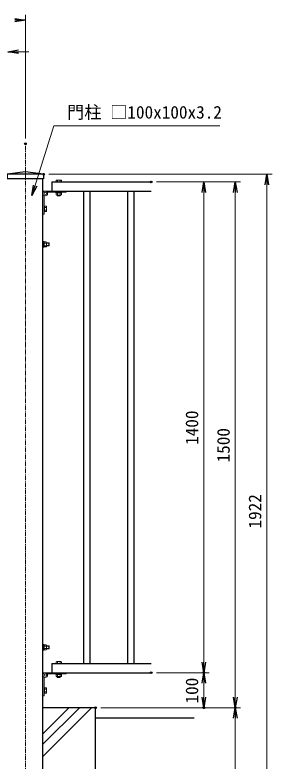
# Model space of a CAD drawing. Units: millimetres, scale not verified. Extents: x -4199 to 4201, y -2971 to 2969.
# Drawn here: x 7 to 741, y -1547 to 582 of the extents above; entities that cross this region are included whole.
import ezdxf
from ezdxf.enums import TextEntityAlignment as Align

# ---------------------------------------------------------------- set-up
doc = ezdxf.new("R2010")
doc.units = ezdxf.units.MM
doc.header["$LTSCALE"] = 10
doc.header["$PDMODE"] = 32
doc.header["$PDSIZE"] = 5
doc.linetypes.add('USER1', pattern=[2, 1.25, -0.25, 0.25, -0.25])
for name, color, linetype, lineweight in [('0-0_D-STR4', 7, 'Continuous', 25), ('0-1_D-DCR-HCH', 7, 'Continuous', 13), ('0-2_D-STR3', 3, 'Continuous', 13), ('0-3_D-BMK', 2, 'USER1', 13), ('0-4_D-STR1', 1, 'Continuous', 25), ('0-5_D-STR-DIM', 7, 'Continuous', 13), ('0-6_0', 7, 'Continuous', 25), ('0-7_DEFPOINTS', 8, 'Continuous', 25), ('0-A_D-STR-TXT', 7, 'Continuous', 13)]:
    doc.layers.add(name, color=color, linetype=linetype, lineweight=lineweight)
doc.styles.add('ＭＳ ゴシック', font='')
doc.styles.get('ＭＳ ゴシック').set_extended_font_data('MS Gothic')

# ---------------------------------------------------------------- blocks, each defined once
blk = doc.blocks.new('_OPEN')
at = {"layer": '0-6_0'}
blk.add_line((0, 0), (-10, 0), dxfattribs=at)
blk.add_lwpolyline([(-10, 1.667), (0, 0), (-10, -1.667)], dxfattribs=at)

msp = doc.modelspace()

# ---------------------------------------------------------------- linework, layer by layer
at = {"layer": '0-0_D-STR4'}
for p, q in [((237.28, -1394.53), (87.28, -1394.53)), ((237.28, -1994.53), (237.28, -1394.53)), ((518.75, -1424.53), (237.28, -1424.53))]:
    msp.add_line(p, q, dxfattribs=at)
at = {"layer": '0-1_D-DCR-HCH'}
for p, q in [((87.28, -1533.52), (226.26, -1394.53)), ((87.28, -1468.64), (161.38, -1394.53)), ((87.28, -1498.64), (191.38, -1394.53))]:
    msp.add_line(p, q, dxfattribs=at)
at = {"layer": '0-2_D-STR3'}
for p, q in [((124.78, 110.27), (124.78, 105.47)), ((126.55, 110.97), (138.08, 110.97)), ((128.53, 110.27), (128.53, 105.47)), ((136.03, 110.27), (136.03, 105.47)), ((139.78, 110.27), (139.78, 105.47)), ((124.78, 105.47), (139.78, 105.47)), ((153.28, 79.47), (87.28, 79.47)), ((87.28, 13.37), (87.28, 79.47)), ((90.48, 13.47), (90.48, 67.05)), ((153.28, 76.27), (99.69, 76.27)), ((124.28, 74.67), (124.28, 76.27)), ((124.28, 74.67), (140.28, 74.67)), ((124.78, 74.67), (124.78, 68.87)), ((126.5, 68.17), (138.04, 68.17)), ((128.28, 79.47), (136.28, 79.47)), ((128.28, 68.17), (128.28, 66.17)), ((128.98, 65.47), (128.28, 66.17)), ((128.28, 66.17), (136.28, 66.17)), ((128.53, 74.67), (128.53, 68.87)), ((128.98, 68.17), (128.98, 65.47)), ((128.98, 65.47), (135.58, 65.47)), ((135.58, 68.17), (135.58, 65.47)), ((136.28, 66.17), (135.58, 65.47)), ((136.03, 74.67), (136.03, 68.87)), ((136.28, 68.17), (136.28, 66.17)), ((139.78, 74.67), (139.78, 68.87)), ((140.28, 74.67), (140.28, 76.27)), ((153.28, 76.27), (153.28, 79.47)), ((90.48, 36.47), (92.08, 36.47)), ((92.08, 36.47), (92.08, 20.47)), ((97, 35.97), (92.08, 35.97)), ((97, 32.21), (92.08, 32.21)), ((97, 24.72), (92.08, 24.72)), ((97.58, 34.97), (97, 35.97)), ((97.58, 21.97), (97, 20.97)), ((97.58, 34.97), (97.58, 21.97)), ((90.48, 13.47), (87.28, 13.47)), ((90.48, 20.47), (92.08, 20.47)), ((97, 20.97), (92.08, 20.97)), ((87.28, -64.53), (87.28, -80.53)), ((88.88, -64.53), (87.28, -64.53)), ((88.88, -80.53), (87.28, -80.53)), ((88.88, -64.53), (88.88, -80.53)), ((88.88, -64.83), (90.88, -64.83)), ((90.88, -80.23), (88.88, -80.23)), ((90.88, -64.83), (90.88, -80.23)), ((90.88, -65.03), (96.68, -65.03)), ((90.88, -68.78), (96.68, -68.78)), ((90.88, -76.28), (96.68, -76.28)), ((90.88, -80.03), (96.68, -80.03)), ((97.38, -66.75), (97.38, -78.3)), ((97.38, -68.53), (103.98, -68.53)), ((97.38, -69.23), (104.68, -69.23)), ((97.38, -75.83), (104.68, -75.83)), ((97.38, -76.53), (103.98, -76.53)), ((103.98, -76.53), (104.68, -75.83)), ((104.68, -69.23), (104.68, -75.83)), ((87.28, -1214.15), (87.28, -1230.15)), ((88.88, -1214.15), (87.28, -1214.15)), ((88.88, -1230.15), (87.28, -1230.15)), ((88.88, -1214.15), (88.88, -1230.15)), ((88.88, -1214.45), (90.88, -1214.45)), ((90.88, -1229.85), (88.88, -1229.85)), ((90.88, -1214.45), (90.88, -1229.85)), ((90.88, -1214.65), (96.68, -1214.65)), ((90.88, -1218.4), (96.68, -1218.4)), ((90.88, -1225.9), (96.68, -1225.9)), ((90.88, -1229.65), (96.68, -1229.65)), ((97.38, -1216.37), (97.38, -1227.92)), ((97.38, -1218.15), (103.98, -1218.15)), ((97.38, -1218.85), (104.68, -1218.85)), ((97.38, -1225.45), (104.68, -1225.45)), ((97.38, -1226.15), (103.98, -1226.15)), ((103.98, -1226.15), (104.68, -1225.45)), ((104.68, -1218.85), (104.68, -1225.45)), ((124.78, -1263.73), (124.78, -1268.53)), ((124.78, -1268.53), (139.78, -1268.53)), ((126.55, -1263.03), (138.08, -1263.03)), ((128.53, -1263.73), (128.53, -1268.53)), ((136.03, -1263.73), (136.03, -1268.53)), ((139.78, -1263.73), (139.78, -1268.53)), ((87.28, -1360.63), (87.28, -1294.53)), ((153.28, -1294.53), (87.28, -1294.53)), ((153.28, -1297.73), (99.69, -1297.73)), ((124.28, -1299.33), (124.28, -1297.73)), ((140.28, -1299.33), (140.28, -1297.73)), ((153.28, -1297.73), (153.28, -1294.53)), ((90.48, -1360.53), (90.48, -1306.95)), ((124.28, -1299.33), (140.28, -1299.33)), ((124.78, -1299.33), (124.78, -1305.13)), ((126.5, -1305.83), (138.04, -1305.83)), ((128.28, -1305.83), (128.28, -1307.83)), ((128.28, -1307.83), (136.28, -1307.83)), ((128.98, -1308.53), (128.28, -1307.83)), ((128.53, -1299.33), (128.53, -1305.13)), ((128.98, -1305.83), (128.98, -1308.53)), ((128.98, -1308.53), (135.58, -1308.53)), ((132.28, -1305.83), (132.28, -1307.28)), ((135.58, -1305.83), (135.58, -1308.53)), ((136.28, -1307.83), (135.58, -1308.53)), ((136.03, -1299.33), (136.03, -1305.13)), ((136.28, -1305.83), (136.28, -1307.83)), ((139.78, -1299.33), (139.78, -1305.13)), ((90.48, -1337.53), (92.08, -1337.53)), ((92.08, -1337.53), (92.08, -1353.53)), ((97, -1338.03), (92.08, -1338.03)), ((97.58, -1339.03), (97, -1338.03)), ((97.58, -1339.03), (97.58, -1352.03)), ((90.48, -1360.53), (87.28, -1360.53)), ((90.48, -1353.53), (92.08, -1353.53)), ((97, -1341.79), (92.08, -1341.79)), ((97, -1349.28), (92.08, -1349.28)), ((97, -1353.03), (92.08, -1353.03)), ((97.58, -1352.03), (97, -1353.03))]:
    msp.add_line(p, q, dxfattribs=at)
for points in [[(104.68, -69.23), (103.98, -68.53), (103.98, -76.53)], [(104.68, -1218.85), (103.98, -1218.15), (103.98, -1226.15)]]:
    msp.add_lwpolyline(points, dxfattribs=at)
for centre, radius in [((93.98, 72.77), 6.7), ((93.98, 72.77), 3.5), ((93.98, -1301.23), 6.7), ((93.98, -1301.23), 3.5)]:
    msp.add_circle(centre, radius, dxfattribs=at)
for centre, radius, start, end in [((126.65, 108.13), 2.84, 48.76361, 131.23639), ((132.28, 100.57), 10.39, 68.85295, 111.14705), ((137.9, 108.13), 2.84, 48.76361, 131.23639), ((126.65, 71.01), 2.85, 228.83491, 311.16509), ((132.28, 78.56), 10.39, 248.85295, 291.14705), ((137.9, 71.01), 2.85, 228.86505, 311.13495), ((94.24, 34.09), 3.34, 325.79454, 34.20546), ((85.13, 28.47), 12.45, 342.48215, 17.51785), ((94.24, 22.84), 3.34, 325.79454, 34.20546), ((94.53, -66.91), 2.85, 318.83491, 41.16509), ((86.98, -72.53), 10.39, 338.85295, 21.14705), ((94.53, -78.16), 2.85, 318.86505, 41.13495), ((94.53, -1216.53), 2.85, 318.83491, 41.16509), ((86.98, -1222.15), 10.39, 338.85295, 21.14705), ((94.53, -1227.78), 2.85, 318.86505, 41.13495), ((126.65, -1265.89), 2.85, 48.95661, 131.04339), ((132.28, -1273.43), 10.39, 68.85295, 111.14705), ((137.9, -1265.87), 2.84, 48.76361, 131.23639), ((126.65, -1302.99), 2.85, 228.83491, 311.16509), ((132.28, -1295.44), 10.39, 248.85295, 291.14705), ((137.9, -1302.99), 2.85, 228.86505, 311.13495), ((94.24, -1339.91), 3.34, 325.79454, 34.20546), ((85.13, -1345.53), 12.45, 342.48215, 17.51785), ((94.24, -1351.16), 3.34, 325.79454, 34.20546)]:
    msp.add_arc(centre, radius, start, end, dxfattribs=at)
at = {"layer": '0-3_D-BMK'}
msp.add_line((37.28, -1844.53), (37.28, 214.47), dxfattribs=at)
at = {"layer": '0-4_D-STR1'}
for p, q in [((89.28, 127.47), (37.28, 134.47)), ((89.28, 127.47), (-14.72, 127.47)), ((89.28, 114.47), (-14.72, 114.47)), ((87.28, -1794.53), (87.28, 114.47)), ((89.28, 127.47), (89.28, 114.47)), ((112.28, 105.47), (112.28, 79.47)), ((112.28, 105.47), (396.27, 105.47)), ((106.28, 79.47), (146.78, 79.47)), ((112.28, 79.47), (396.27, 79.47)), ((203.28, 79.47), (203.27, -1268.53)), ((221.27, 79.47), (221.27, -1268.53)), ((328.27, 79.47), (328.27, -1268.53)), ((346.27, 79.47), (346.27, -1268.53)), ((112.27, -1268.53), (396.27, -1268.53)), ((112.27, -1268.53), (112.27, -1294.53)), ((112.27, -1294.53), (396.27, -1294.53))]:
    msp.add_line(p, q, dxfattribs=at)
msp.add_lwpolyline([(37.28, 134.47), (-14.72, 127.47), (-14.72, 114.47)], dxfattribs=at)
at = {"layer": '0-5_D-STR-DIM'}
for p, q in [((37.28, 229.47), (37.28, 582.06)), ((17.28, 477.06), (47.28, 477.06)), ((104.28, 127.47), (741.27, 127.47)), ((411.27, 105.47), (561.27, 105.47)), ((411.27, 105.47), (651.27, 105.47)), ((726.27, 97.47), (726.27, -1764.53)), ((546.27, 75.47), (546.27, -1264.53)), ((636.27, 75.47), (636.27, -1364.53)), ((411.27, -1294.53), (561.27, -1294.53)), ((411.27, -1294.53), (561.27, -1294.53)), ((546.27, -1324.53), (546.27, -1364.53)), ((252.28, -1394.53), (651.27, -1394.53)), ((252.28, -1394.53), (561.27, -1394.53)), ((252.28, -1394.53), (651.27, -1394.53)), ((636.27, -1424.53), (636.27, -1764.53))]:
    msp.add_line(p, q, dxfattribs=at)
at = {"layer": '0-7_DEFPOINTS'}
for p in [(37.28, 214.47), (89.28, 127.47), (396.27, 105.47), (396.27, -1294.53), (546.27, -1294.53), (237.28, -1394.53), (546.27, -1394.53), (636.27, -1394.53)]:
    msp.add_point(p, dxfattribs=at)
at = {"layer": '0-A_D-STR-TXT'}
msp.add_lwpolyline([(591.97, 266.09), (118.82, 266.09), (56.47, 68.46)], dxfattribs=at)

# ---------------------------------------------------------------- block references
at = {"layer": '0-5_D-STR-DIM', "xscale": 3, "yscale": 3}
msp.add_blockref('_OPEN', (37.28, 567.06), dxfattribs=at)
for p, rotation in [((-12.72, 477.06), 180), ((726.27, 127.47), 90), ((546.27, 105.47), 90), ((636.27, 105.47), 90), ((546.27, -1294.53), 270), ((546.27, -1294.53), 90), ((546.27, -1394.53), 270), ((636.27, -1394.53), 270), ((636.27, -1394.53), 90)]:
    msp.add_blockref('_OPEN', p, dxfattribs=dict(at, rotation=rotation))
at = {"layer": '0-A_D-STR-TXT', "xscale": 3, "yscale": 3, "rotation": 252.49136}
msp.add_blockref('_OPEN', (55.87, 66.55), dxfattribs=at)

# ---------------------------------------------------------------- texts
at = {"layer": '0-5_D-STR-DIM', "style": 'ＭＳ ゴシック'}
for s, p in [('1400', (541.21, -644.71)), ('1500', (631.21, -694.71)), ('1922', (721.21, -883.31)), ('100', (541.21, -1382.52))]:
    msp.add_text(s, height=36.07, rotation=90, dxfattribs=at).set_placement(p, align=Align.BOTTOM_LEFT)
at = {"layer": '0-A_D-STR-TXT', "style": 'ＭＳ ゴシック'}
msp.add_text('門柱 □100x100x3.2', height=36.07, dxfattribs=at).set_placement((156.06, 275.52), align=Align.BOTTOM_LEFT)

doc.saveas('drawing.dxf')
